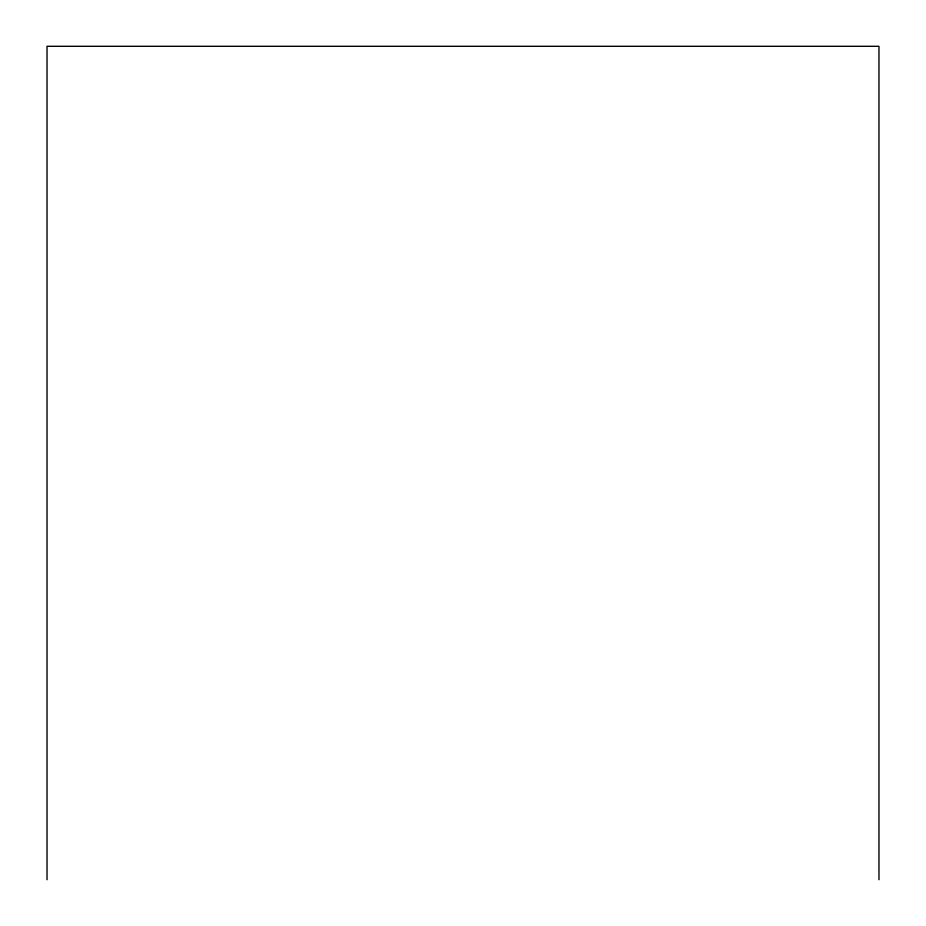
<?xml version="1.0" encoding="UTF-8"?>
<svg xmlns="http://www.w3.org/2000/svg" width="926" height="926" viewBox="0 0 926 926"><rect width="100%" height="100%" fill="white"/><g stroke="black" fill="none" stroke-linecap="round" stroke-linejoin="round"><path stroke-width="1.39" d="M878.971 879.7L878.971 46.3L47.029 46.3L47.029 879.7"/></g></svg>
